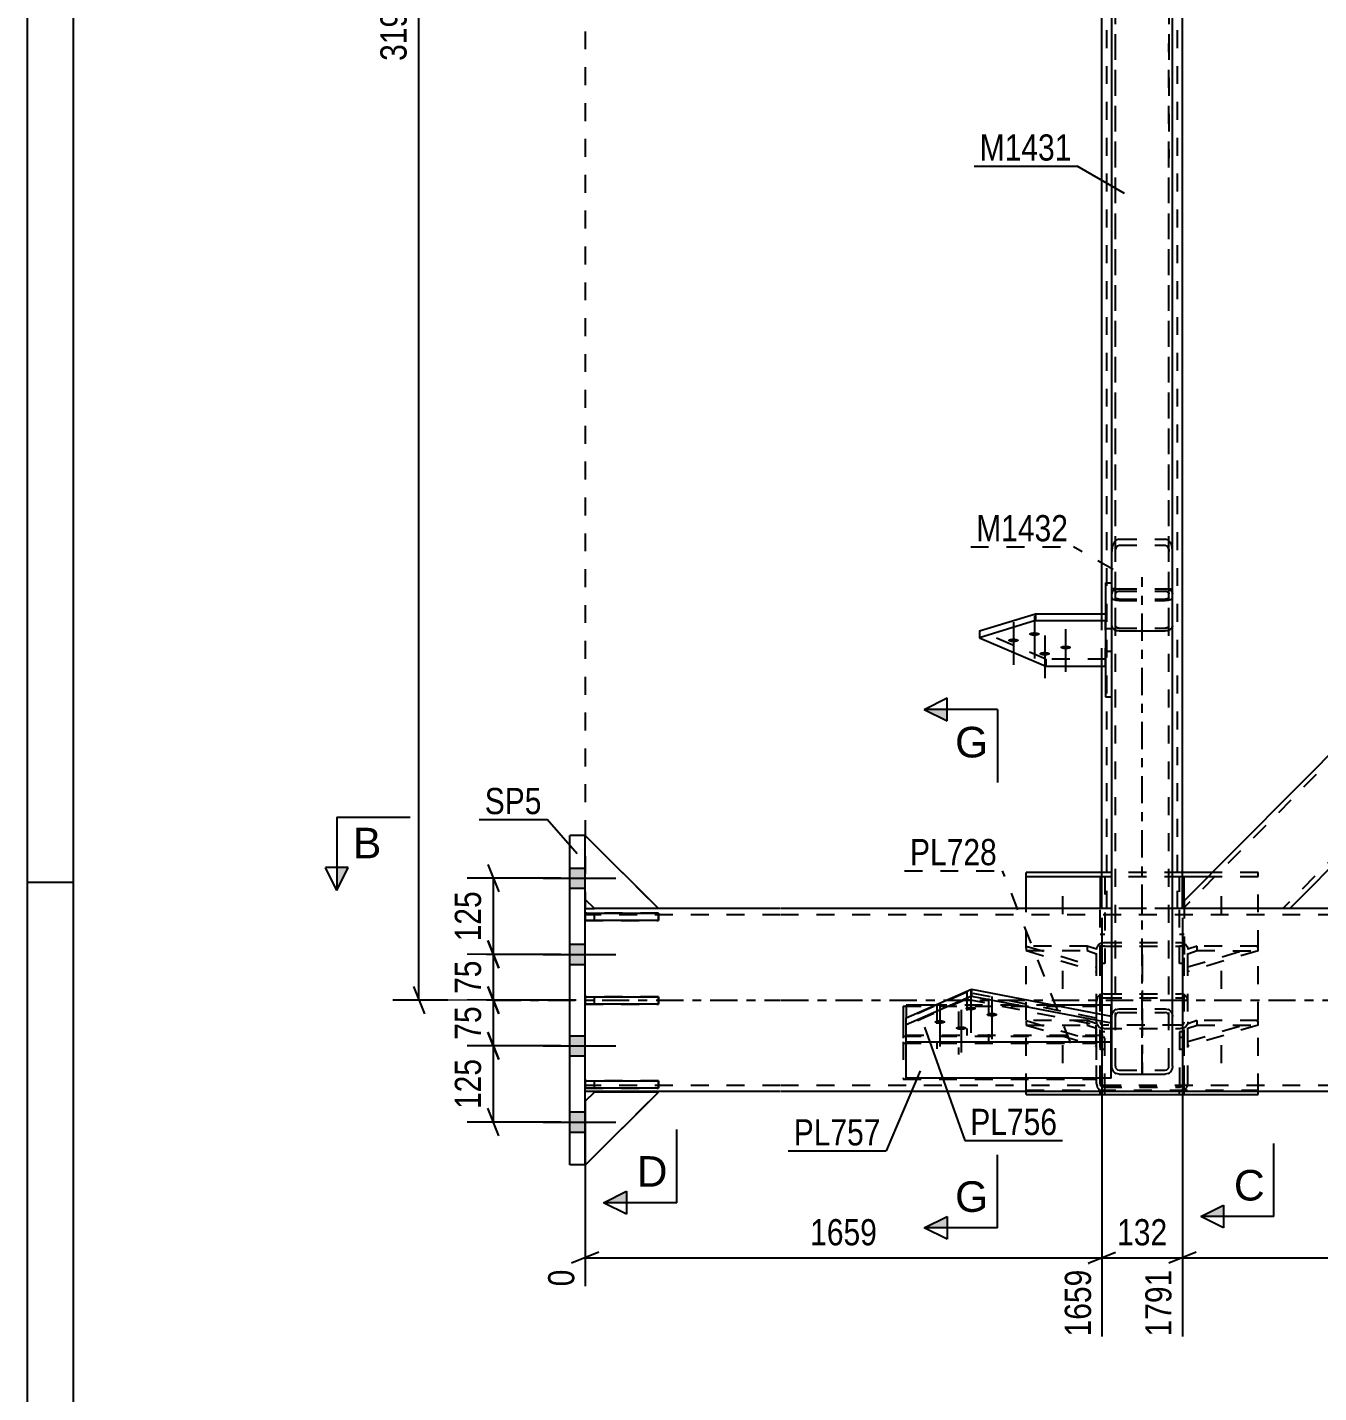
# Model space of a CAD drawing. Header units: millimetres. Extents: x 0 to 1189, y 0 to 841.
# Drawn here: x 0 to 141.2, y 242.2 to 391.5 of the extents above; entities that cross this region are included whole.
import ezdxf

# ---------------------------------------------------------------- set-up
doc = ezdxf.new("R2010")
doc.units = ezdxf.units.MM
doc.linetypes.add('DXK_LINE_DOT2', pattern=[3.9198, 1.9599, -1.9599])
doc.linetypes.add('DXK_LINE_DOT3', pattern=[5.9187, 2.979, -0.9799, 0.9799, -0.9799])
doc.styles.add('Arial', font='ARIAL.TTF', dxfattribs={"height": 0.2})
doc.styles.add('Arial Narrow', font='ARIALN.TTF', dxfattribs={"height": 0.2})

# ---------------------------------------------------------------- blocks, each defined once
blk = doc.blocks.new('Unknown-761549426-1125')
at = {"color": 5, "linetype": 'Continuous'}
for p, q in [((0, 841), (0, 0)), ((5, 836), (5, 5)), ((5, 298), (0, 298))]:
    blk.add_line(p, q, dxfattribs=at)
blk = doc.blocks.new('Part-761549426-4838 - 4700')
at = {"color": 7, "linetype": 'DXK_LINE_DOT2'}
for p, q in [((317.74, 487.82), (126.41, 295.16)), ((328.64, 487.82), (137.31, 295.16)), ((138.06, 295.16), (126.33, 295.16))]:
    blk.add_line(p, q, dxfattribs=at)
at = {"color": 2, "linetype": 'Continuous'}
for p, q in [((221.34, 391.51), (126.33, 295.83)), ((227.54, 385.26), (138.06, 295.16)), ((126.33, 295.16), (126.33, 295.83))]:
    blk.add_line(p, q, dxfattribs=at)
blk = doc.blocks.new('Part-761549426-4715 - 4700')
at = {"color": 7, "linetype": 'DXK_LINE_DOT2'}
for p, q in [((118.6, 329.15), (118.6, 496.81)), ((119, 329.15), (119, 496.81)), ((124.86, 329.15), (124.87, 496.81)), ((125.26, 329.15), (125.27, 496.81)), ((118.66, 334.72), (118.6, 334.21)), ((119, 334.21), (119.03, 334.46)), ((119.4, 335.55), (119.09, 335.45)), ((119.24, 334.83), (119.4, 334.88)), ((119.4, 335.55), (124.46, 335.55)), ((119.4, 334.88), (124.46, 334.88)), ((124.77, 335.45), (124.46, 335.55)), ((124.46, 334.88), (124.62, 334.83)), ((124.83, 334.46), (124.86, 334.21)), ((125.26, 334.21), (125.2, 334.72)), ((119, 330.13), (118.6, 330.13)), ((124.86, 330.13), (125.26, 330.13)), ((118.6, 329.15), (118.66, 329.04)), ((118.66, 329.04), (118.83, 328.94)), ((118.83, 328.94), (119.09, 328.87)), ((119.03, 329.09), (119, 329.15)), ((119.11, 329.04), (119.03, 329.09)), ((119.09, 328.87), (119.4, 328.85)), ((119.24, 329.01), (119.11, 329.04)), ((119.4, 329), (119.24, 329.01)), ((119.4, 329), (124.46, 329)), ((119.4, 328.85), (124.46, 328.85)), ((124.62, 329.01), (124.46, 329)), ((124.46, 328.85), (124.77, 328.87)), ((124.75, 329.04), (124.62, 329.01)), ((124.83, 329.09), (124.75, 329.04)), ((124.77, 328.87), (125.03, 328.94)), ((124.86, 329.15), (124.83, 329.09)), ((125.03, 328.94), (125.2, 329.04)), ((125.2, 329.04), (125.26, 329.15))]:
    blk.add_line(p, q, dxfattribs=at)
for centre, radius, start, end in [((119.88, 334.49), 1.24, 129.3074, 169.2807), ((119.64, 334.35), 0.62, 129.3074, 169.2807), ((124.22, 334.35), 0.62, 10.7172, 50.6905), ((123.98, 334.49), 1.24, 10.7172, 50.6905)]:
    blk.add_arc(centre, radius, start, end, dxfattribs=at)
blk = doc.blocks.new('Part-761549426-4720 - 4700')
at = {"color": 2, "linetype": 'Continuous'}
for p, q in [((118.6, 326.09), (118.6, 552.52)), ((125.26, 326.09), (125.27, 552.52)), ((118.66, 325.88), (118.6, 326.09)), ((118.83, 325.7), (118.66, 325.88)), ((119.09, 325.58), (118.83, 325.7)), ((119.4, 325.54), (119.09, 325.58)), ((119.4, 325.54), (124.46, 325.54)), ((124.77, 325.58), (124.46, 325.54)), ((125.03, 325.7), (124.77, 325.58)), ((125.2, 325.88), (125.03, 325.7)), ((125.26, 326.09), (125.2, 325.88))]:
    blk.add_line(p, q, dxfattribs=at)
at = {"color": 7, "linetype": 'DXK_LINE_DOT2'}
for p, q in [((119, 326.09), (119, 552.52)), ((124.86, 326.09), (124.87, 552.52)), ((118.66, 329.79), (118.83, 329.97)), ((118.83, 329.97), (119.09, 330.09)), ((119.09, 330.09), (119.4, 330.13)), ((119.4, 330.13), (124.46, 330.13)), ((124.46, 330.13), (124.77, 330.09)), ((124.77, 330.09), (125.03, 329.97)), ((125.03, 329.97), (125.2, 329.79)), ((118.6, 329.58), (118.66, 329.79)), ((119.03, 329.68), (119, 329.58)), ((119.11, 329.77), (119.03, 329.68)), ((119.24, 329.83), (119.11, 329.77)), ((119.4, 329.85), (119.24, 329.83)), ((119.4, 329.85), (124.46, 329.85)), ((124.62, 329.83), (124.46, 329.85)), ((124.75, 329.77), (124.62, 329.83)), ((124.83, 329.68), (124.75, 329.77)), ((124.86, 329.58), (124.83, 329.68)), ((125.2, 329.79), (125.26, 329.58)), ((119, 326.09), (119.03, 325.99)), ((119.03, 325.99), (119.11, 325.9)), ((119.11, 325.9), (119.24, 325.84)), ((119.24, 325.84), (119.4, 325.82)), ((119.4, 325.82), (124.46, 325.82)), ((124.46, 325.82), (124.62, 325.84)), ((124.62, 325.84), (124.75, 325.9)), ((124.75, 325.9), (124.83, 325.99)), ((124.83, 325.99), (124.86, 326.09))]:
    blk.add_line(p, q, dxfattribs=at)
blk = doc.blocks.new('Part-761549426-4721 - 4700')
at = {"color": 7, "linetype": 'DXK_LINE_DOT2'}
for p, q in [((69.02, 294.68), (61.02, 294.68)), ((61.02, 294.68), (61.02, 293.88)), ((62.02, 293.88), (62.02, 294.68)), ((69.02, 293.88), (69.02, 294.68)), ((61.02, 293.88), (69.02, 293.88))]:
    blk.add_line(p, q, dxfattribs=at)
blk = doc.blocks.new('Part-761549426-4722 - 4700')
at = {"color": 7, "linetype": 'DXK_LINE_DOT2'}
for p, q in [((69.02, 285.51), (61.02, 285.51)), ((61.02, 285.51), (61.02, 284.71)), ((62.02, 284.71), (62.02, 285.51)), ((69.02, 284.71), (69.02, 285.51)), ((61.02, 284.71), (69.02, 284.71))]:
    blk.add_line(p, q, dxfattribs=at)
blk = doc.blocks.new('Part-761549426-4723 - 4700')
at = {"color": 2, "linetype": 'Continuous'}
for p, q in [((104.12, 325.52), (110.26, 327.4)), ((110.26, 327.4), (117.93, 327.4)), ((110.26, 327.4), (110.26, 326.65)), ((117.93, 327.4), (117.93, 326.65)), ((110.26, 326.65), (104.12, 324.77)), ((104.12, 325.52), (104.12, 324.77)), ((110.26, 326.65), (117.93, 326.65)), ((104.12, 324.77), (111.4, 321.67)), ((111.4, 321.67), (117.93, 321.67))]:
    blk.add_line(p, q, dxfattribs=at)
at = {"color": 7, "linetype": 'DXK_LINE_DOT2'}
for p, q in [((117.93, 327.4), (117.93, 322.42)), ((111.4, 322.42), (104.12, 325.52)), ((117.93, 321.67), (117.93, 326.65)), ((117.93, 322.42), (111.4, 322.42)), ((111.4, 322.42), (111.4, 321.67)), ((117.93, 322.42), (117.93, 321.67))]:
    blk.add_line(p, q, dxfattribs=at)
blk = doc.blocks.new('Part-761549426-4725 - 4700')
at = {"color": 2, "linetype": 'Continuous'}
for p, q in [((61.02, 284.71), (61.02, 285.51)), ((61.02, 285.51), (69.02, 285.51)), ((69.02, 285.51), (69.02, 284.71)), ((69.02, 284.71), (61.02, 284.71))]:
    blk.add_line(p, q, dxfattribs=at)
at = {"color": 7, "linetype": 'DXK_LINE_DOT2'}
blk.add_line((62.02, 284.71), (62.02, 285.51), dxfattribs=at)
blk = doc.blocks.new('Part-761549426-4791 - 4700')
at = {"color": 7, "linetype": 'DXK_LINE_DOT3'}
blk.add_line((121.93, 277.08), (121.93, 331.41), dxfattribs=at)
at = {"color": 7, "linetype": 'DXK_LINE_DOT2'}
for p, q in [((118.83, 329.97), (118.66, 329.79)), ((119.09, 330.09), (118.83, 329.97)), ((119.4, 330.13), (119.09, 330.09)), ((119.4, 330.13), (124.46, 330.13)), ((124.77, 330.09), (124.46, 330.13)), ((125.03, 329.97), (124.77, 330.09)), ((125.2, 329.79), (125.03, 329.97)), ((118.66, 329.79), (118.6, 329.58)), ((118.6, 326.09), (118.6, 329.58)), ((119, 329.58), (119.03, 329.68)), ((119, 277.94), (119, 329.58)), ((119.03, 329.68), (119.11, 329.77)), ((119.11, 329.77), (119.24, 329.83)), ((119.24, 329.83), (119.4, 329.85)), ((119.4, 329.85), (124.46, 329.85)), ((124.46, 329.85), (124.62, 329.83)), ((124.62, 329.83), (124.75, 329.77)), ((124.75, 329.77), (124.83, 329.68)), ((124.83, 329.68), (124.86, 329.58)), ((124.86, 277.94), (124.86, 329.58)), ((125.26, 329.58), (125.2, 329.79)), ((125.26, 326.09), (125.26, 329.58)), ((119.03, 325.99), (119, 326.09)), ((119.09, 325.92), (119.03, 325.99)), ((119.11, 325.9), (119.09, 325.92)), ((119.24, 325.84), (119.11, 325.9)), ((119.4, 325.82), (119.24, 325.84)), ((119.4, 325.82), (124.46, 325.82)), ((124.62, 325.84), (124.46, 325.82)), ((124.75, 325.9), (124.62, 325.84)), ((124.75, 325.9), (124.77, 325.92)), ((124.77, 325.92), (124.83, 325.99)), ((124.83, 325.99), (124.86, 326.09)), ((118.6, 318.31), (118.6, 324.66)), ((118.6, 283.36), (118.66, 283.69)), ((119.11, 283.66), (119.03, 283.53)), ((119.09, 284.15), (119.4, 284.22)), ((119.24, 283.76), (119.11, 283.66)), ((119.4, 283.79), (119.24, 283.76)), ((119.4, 284.22), (124.46, 284.22)), ((119.4, 283.79), (124.46, 283.79)), ((124.46, 284.22), (124.77, 284.15)), ((124.62, 283.76), (124.46, 283.79)), ((124.75, 283.66), (124.62, 283.76)), ((124.83, 283.53), (124.75, 283.66)), ((125.2, 283.69), (125.26, 283.36)), ((119.03, 283.53), (119, 283.36)), ((124.86, 283.36), (124.83, 283.53)), ((119, 277.94), (119.03, 277.77)), ((119.03, 277.77), (119.11, 277.63)), ((124.75, 277.63), (124.83, 277.77)), ((124.83, 277.77), (124.86, 277.94)), ((119.11, 277.63), (119.24, 277.54)), ((119.24, 277.54), (119.4, 277.51)), ((119.4, 277.51), (124.46, 277.51)), ((124.46, 277.51), (124.62, 277.54)), ((124.62, 277.54), (124.75, 277.63))]:
    blk.add_line(p, q, dxfattribs=at)
at = {"color": 2, "linetype": 'Continuous'}
for p, q in [((118.6, 324.66), (118.6, 326.09)), ((118.6, 326.09), (118.66, 325.88)), ((118.66, 325.88), (118.83, 325.7)), ((118.83, 325.7), (119.09, 325.58)), ((119.09, 325.58), (119.4, 325.54)), ((119.4, 325.54), (124.46, 325.54)), ((124.46, 325.54), (124.77, 325.58)), ((124.77, 325.58), (125.03, 325.7)), ((125.03, 325.7), (125.2, 325.88)), ((125.2, 325.88), (125.26, 326.09)), ((125.26, 277.94), (125.26, 326.09)), ((118.6, 277.94), (118.6, 318.31)), ((118.66, 277.61), (118.6, 277.94)), ((125.26, 277.94), (125.2, 277.61)), ((119.4, 277.08), (119.09, 277.15)), ((119.4, 277.08), (124.46, 277.08)), ((124.77, 277.15), (124.46, 277.08))]:
    blk.add_line(p, q, dxfattribs=at)
at = {"color": 7, "linetype": 'DXK_LINE_DOT2'}
for centre, start, end in [((119.43, 283.4), 114.5006, 159.4064), ((124.42, 283.4), 20.5916, 65.4973)]:
    blk.add_arc(centre, 0.83, start, end, dxfattribs=at)
at = {"color": 2, "linetype": 'Continuous'}
for centre, start, end in [((119.43, 277.9), 200.5916, 245.4973), ((124.42, 277.9), 294.5006, 339.4064)]:
    blk.add_arc(centre, 0.83, start, end, dxfattribs=at)
blk = doc.blocks.new('Part-761549426-34206 - 4700')
at = {"color": 2, "linetype": 'Continuous'}
for p, q in [((117.53, 298.65), (117.33, 298.65)), ((117.33, 298.65), (117.33, 295.16))]:
    blk.add_line(p, q, dxfattribs=at)
at = {"color": 7, "linetype": 'DXK_LINE_DOT2'}
for p, q in [((117.86, 298.65), (117.53, 298.65)), ((117.86, 298.65), (117.86, 289.16)), ((117.33, 289.16), (117.33, 295.16)), ((117.33, 292.38), (117.86, 292.38)), ((117.33, 291.1), (117.86, 291.1)), ((117.86, 289.16), (117.33, 289.16))]:
    blk.add_line(p, q, dxfattribs=at)
blk = doc.blocks.new('Bolt-761549426-4728 - 4700')
at = {"linetype": 'Continuous'}
for points in [[(103.18, 284.46), (103.3, 284.46), (103.42, 284.44), (103.53, 284.42), (103.62, 284.39), (103.69, 284.35), (103.75, 284.31), (103.77, 284.27), (103.77, 284.22), (103.75, 284.18), (103.69, 284.14), (103.62, 284.1), (103.53, 284.07), (103.42, 284.05), (103.3, 284.04), (103.18, 284.03), (103.05, 284.04), (102.93, 284.05), (102.82, 284.07), (102.73, 284.1), (102.66, 284.14), (102.6, 284.18), (102.58, 284.22), (102.58, 284.27), (102.6, 284.31), (102.66, 284.35), (102.73, 284.39), (102.82, 284.42), (102.93, 284.44), (103.05, 284.46)], [(105.5, 283.78), (105.63, 283.78), (105.74, 283.77), (105.85, 283.74), (105.95, 283.71), (106.02, 283.68), (106.07, 283.64), (106.1, 283.59), (106.1, 283.55), (106.07, 283.5), (106.02, 283.46), (105.95, 283.43), (105.85, 283.4), (105.74, 283.37), (105.63, 283.36), (105.5, 283.36), (105.38, 283.36), (105.26, 283.37), (105.15, 283.4), (105.05, 283.43), (104.98, 283.46), (104.93, 283.5), (104.9, 283.55), (104.9, 283.59), (104.93, 283.64), (104.98, 283.68), (105.05, 283.71), (105.15, 283.74), (105.26, 283.77), (105.38, 283.78)], [(99.81, 282.98), (99.93, 282.98), (100.05, 282.97), (100.16, 282.94), (100.25, 282.91), (100.33, 282.88), (100.38, 282.84), (100.4, 282.79), (100.4, 282.75), (100.38, 282.7), (100.33, 282.66), (100.25, 282.63), (100.16, 282.6), (100.05, 282.57), (99.93, 282.56), (99.81, 282.56), (99.68, 282.56), (99.56, 282.57), (99.45, 282.6), (99.36, 282.63), (99.29, 282.66), (99.24, 282.7), (99.21, 282.75), (99.21, 282.79), (99.24, 282.84), (99.29, 282.88), (99.36, 282.91), (99.45, 282.94), (99.56, 282.97), (99.68, 282.98)], [(102.13, 282.31), (102.26, 282.3), (102.38, 282.29), (102.48, 282.27), (102.58, 282.24), (102.65, 282.2), (102.7, 282.16), (102.73, 282.12), (102.73, 282.07), (102.7, 282.03), (102.65, 281.99), (102.58, 281.95), (102.48, 281.92), (102.38, 281.9), (102.26, 281.88), (102.13, 281.88), (102.01, 281.88), (101.89, 281.9), (101.78, 281.92), (101.69, 281.95), (101.61, 281.99), (101.56, 282.03), (101.54, 282.07), (101.54, 282.12), (101.56, 282.16), (101.61, 282.2), (101.69, 282.24), (101.78, 282.27), (101.89, 282.29), (102.01, 282.3)]]:
    blk.add_hatch(color=1, dxfattribs=at).paths.add_polyline_path(points)
at = {"color": 1, "linetype": 'Continuous'}
for p, q in [((103.18, 286.24), (103.18, 281.57)), ((105.5, 285.56), (105.5, 280.89)), ((99.81, 284.76), (99.81, 280.09)), ((102.13, 284.09), (102.13, 279.42))]:
    blk.add_line(p, q, dxfattribs=at)
blk = doc.blocks.new('Part-761549426-4733 - 4700')
at = {"color": 2, "linetype": 'Continuous'}
for p, q in [((99.28, 284.61), (96.1, 284.61)), ((96.1, 284.61), (96.1, 283.21)), ((118.55, 284.61), (112.32, 284.61)), ((118.55, 283.41), (118.55, 284.61)), ((96.1, 276.61), (96.1, 280.58)), ((118.55, 276.61), (118.55, 280.58)), ((118.55, 276.61), (96.1, 276.61))]:
    blk.add_line(p, q, dxfattribs=at)
at = {"color": 7, "linetype": 'DXK_LINE_DOT2'}
for p, q in [((112.32, 284.61), (99.28, 284.61)), ((96.1, 280.58), (96.1, 283.21)), ((118.55, 280.58), (118.55, 283.41))]:
    blk.add_line(p, q, dxfattribs=at)
blk = doc.blocks.new('Part-761549426-4802 - 4700')
at = {"color": 2, "linetype": 'Continuous'}
for p, q in [((61.02, 295.16), (62.02, 295.16)), ((82.36, 295.16), (69.02, 295.16)), ((118.6, 295.16), (82.46, 295.16)), ((350.89, 295.16), (125.26, 295.16)), ((82.36, 275.16), (61.02, 275.16)), ((350.89, 275.16), (82.46, 275.16))]:
    blk.add_line(p, q, dxfattribs=at)
at = {"color": 7, "linetype": 'DXK_LINE_DOT2'}
for p, q in [((61.02, 275.16), (61.02, 295.16)), ((82.36, 294.49), (61.02, 294.49)), ((69.02, 295.16), (62.02, 295.16)), ((350.89, 294.49), (82.46, 294.49)), ((125.26, 295.16), (118.6, 295.16)), ((82.36, 275.83), (61.02, 275.83)), ((350.89, 275.82), (82.46, 275.83))]:
    blk.add_line(p, q, dxfattribs=at)
at = {"color": 7, "linetype": 'DXK_LINE_DOT3'}
for p, q in [((51.02, 285.16), (82.36, 285.16)), ((82.46, 285.16), (350.89, 285.16))]:
    blk.add_line(p, q, dxfattribs=at)
blk = doc.blocks.new('Part-761549426-4738 - 4700')
at = {"color": 7, "linetype": 'DXK_LINE_DOT2'}
for p, q in [((102.75, 286.02), (95.79, 282.96)), ((102.75, 285.27), (95.79, 282.21)), ((116.89, 283.2), (102.75, 286.02)), ((102.75, 286.02), (102.75, 285.27)), ((102.75, 285.27), (116.89, 282.45)), ((95.79, 282.96), (95.79, 280.45)), ((116.89, 280.45), (116.89, 283.2)), ((95.79, 281.2), (116.89, 281.2)), ((95.79, 280.45), (116.89, 280.45))]:
    blk.add_line(p, q, dxfattribs=at)
blk = doc.blocks.new('Bolt-761549426-4751 - 4700')
at = {"linetype": 'Continuous'}
for points in [[(107.84, 324.7), (107.96, 324.7), (108.08, 324.68), (108.19, 324.66), (108.29, 324.63), (108.36, 324.59), (108.41, 324.55), (108.44, 324.51), (108.44, 324.47), (108.41, 324.42), (108.36, 324.38), (108.29, 324.34), (108.19, 324.31), (108.08, 324.29), (107.96, 324.28), (107.84, 324.27), (107.71, 324.28), (107.6, 324.29), (107.49, 324.31), (107.39, 324.34), (107.32, 324.38), (107.27, 324.42), (107.24, 324.47), (107.24, 324.51), (107.27, 324.55), (107.32, 324.59), (107.39, 324.63), (107.49, 324.66), (107.6, 324.68), (107.71, 324.7)], [(110.14, 325.39), (110.26, 325.39), (110.38, 325.37), (110.49, 325.35), (110.58, 325.32), (110.66, 325.28), (110.71, 325.24), (110.74, 325.2), (110.74, 325.15), (110.71, 325.11), (110.66, 325.07), (110.58, 325.03), (110.49, 325), (110.38, 324.98), (110.26, 324.97), (110.14, 324.96), (110.01, 324.97), (109.89, 324.98), (109.79, 325), (109.69, 325.03), (109.62, 325.07), (109.57, 325.11), (109.54, 325.15), (109.54, 325.2), (109.57, 325.24), (109.62, 325.28), (109.69, 325.32), (109.79, 325.35), (109.89, 325.37), (110.01, 325.39)], [(113.56, 323.93), (113.69, 323.92), (113.81, 323.91), (113.92, 323.89), (114.01, 323.86), (114.08, 323.82), (114.14, 323.78), (114.16, 323.74), (114.16, 323.69), (114.14, 323.65), (114.08, 323.61), (114.01, 323.57), (113.92, 323.54), (113.81, 323.52), (113.69, 323.51), (113.56, 323.5), (113.44, 323.51), (113.32, 323.52), (113.21, 323.54), (113.12, 323.57), (113.05, 323.61), (112.99, 323.65), (112.97, 323.69), (112.97, 323.74), (112.99, 323.78), (113.05, 323.82), (113.12, 323.86), (113.21, 323.89), (113.32, 323.91), (113.44, 323.92)], [(111.27, 323.24), (111.39, 323.24), (111.51, 323.22), (111.62, 323.2), (111.71, 323.17), (111.79, 323.13), (111.84, 323.09), (111.86, 323.05), (111.86, 323), (111.84, 322.96), (111.79, 322.92), (111.71, 322.88), (111.62, 322.85), (111.51, 322.83), (111.39, 322.82), (111.27, 322.81), (111.14, 322.82), (111.02, 322.83), (110.91, 322.85), (110.82, 322.88), (110.75, 322.92), (110.69, 322.96), (110.67, 323), (110.67, 323.05), (110.69, 323.09), (110.75, 323.13), (110.82, 323.17), (110.91, 323.2), (111.02, 323.22), (111.14, 323.24)]]:
    blk.add_hatch(color=1, dxfattribs=at).paths.add_polyline_path(points)
at = {"color": 1, "linetype": 'Continuous'}
for p, q in [((110.14, 327.17), (110.14, 322.5)), ((107.84, 326.48), (107.84, 321.81)), ((113.56, 325.71), (113.56, 321.04)), ((111.27, 325.02), (111.27, 320.35))]:
    blk.add_line(p, q, dxfattribs=at)
blk = doc.blocks.new('Part-761549426-4756 - 4700')
at = {"color": 2, "linetype": 'Continuous'}
for p, q in [((117.93, 330.76), (118.6, 330.76)), ((117.93, 330.76), (117.93, 318.31)), ((118.6, 318.31), (118.6, 324.66)), ((117.93, 323.29), (118.6, 323.29)), ((117.93, 318.31), (118.6, 318.31))]:
    blk.add_line(p, q, dxfattribs=at)
at = {"color": 7, "linetype": 'DXK_LINE_DOT2'}
for p, q in [((118.6, 324.66), (118.6, 330.76)), ((117.93, 325.78), (118.6, 325.78))]:
    blk.add_line(p, q, dxfattribs=at)
blk = doc.blocks.new('Part-761549426-4765 - 4700')
at = {"color": 2, "linetype": 'Continuous'}
for p, q in [((59.35, 267.16), (59.35, 303.16)), ((61.02, 303.16), (59.35, 303.16)), ((61.02, 267.16), (61.02, 303.16)), ((61.02, 267.16), (59.35, 267.16))]:
    blk.add_line(p, q, dxfattribs=at)
blk = doc.blocks.new('Part-761549426-4770 - 4700')
at = {"color": 7, "linetype": 'DXK_LINE_DOT2'}
for p, q in [((95.79, 284.51), (95.79, 276.51)), ((95.79, 284.51), (116.89, 284.51)), ((116.89, 284.51), (116.89, 276.51)), ((95.79, 276.51), (116.89, 276.51))]:
    blk.add_line(p, q, dxfattribs=at)
blk = doc.blocks.new('Part-761549426-4780 - 4700')
at = {"color": 2, "linetype": 'Continuous'}
for p, q in [((96.1, 283.21), (103.26, 286.35)), ((103.26, 285.6), (96.1, 282.47)), ((103.26, 286.35), (118.55, 283.41)), ((103.26, 286.35), (103.26, 285.6)), ((103.26, 285.6), (118.55, 282.66)), ((96.1, 280.58), (96.1, 283.21)), ((118.55, 280.58), (118.55, 283.41)), ((96.1, 280.58), (118.55, 280.58))]:
    blk.add_line(p, q, dxfattribs=at)
at = {"color": 7, "linetype": 'DXK_LINE_DOT2'}
blk.add_line((96.1, 281.32), (118.55, 281.32), dxfattribs=at)
blk = doc.blocks.new('Bolt-761549426-4782 - 4700')
at = {"linetype": 'Continuous'}
for points in [[(59.35, 299.59), (59.35, 297.39), (61.02, 297.39), (61.02, 299.59)], [(59.35, 299.59), (59.35, 297.39), (61.02, 297.39), (61.02, 299.59)], [(59.35, 299.59), (59.35, 297.39), (61.02, 297.39), (61.02, 299.59)], [(59.35, 291.26), (59.35, 289.06), (61.02, 289.06), (61.02, 291.26)], [(59.35, 291.26), (59.35, 289.06), (61.02, 289.06), (61.02, 291.26)], [(59.35, 281.26), (59.35, 279.06), (61.02, 279.06), (61.02, 281.26)], [(59.35, 281.26), (59.35, 279.06), (61.02, 279.06), (61.02, 281.26)], [(59.35, 272.93), (59.35, 270.73), (61.02, 270.73), (61.02, 272.93)], [(59.35, 272.93), (59.35, 270.73), (61.02, 270.73), (61.02, 272.93)], [(59.35, 272.93), (59.35, 270.73), (61.02, 270.73), (61.02, 272.93)]]:
    blk.add_hatch(color=1, dxfattribs=at).paths.add_polyline_path(points)
at = {"color": 1, "linetype": 'Continuous'}
for p, q in [((59.35, 299.59), (61.02, 299.59)), ((59.35, 299.59), (61.02, 299.59)), ((59.35, 299.59), (61.02, 299.59)), ((56.42, 298.49), (64.35, 298.49)), ((56.42, 298.49), (64.35, 298.49)), ((56.42, 298.49), (64.35, 298.49)), ((59.35, 297.39), (61.02, 297.39)), ((59.35, 297.39), (61.02, 297.39)), ((59.35, 297.39), (61.02, 297.39)), ((59.35, 291.26), (61.02, 291.26)), ((59.35, 291.26), (61.02, 291.26)), ((56.42, 290.16), (64.35, 290.16)), ((56.42, 290.16), (64.35, 290.16)), ((59.35, 289.06), (61.02, 289.06)), ((59.35, 289.06), (61.02, 289.06)), ((59.35, 281.26), (61.02, 281.26)), ((59.35, 281.26), (61.02, 281.26)), ((56.42, 280.16), (64.35, 280.16)), ((56.42, 280.16), (64.35, 280.16)), ((59.35, 279.06), (61.02, 279.06)), ((59.35, 279.06), (61.02, 279.06)), ((56.42, 271.83), (64.35, 271.83)), ((56.42, 271.83), (64.35, 271.83)), ((56.42, 271.83), (64.35, 271.83)), ((59.35, 272.93), (61.02, 272.93)), ((59.35, 272.93), (61.02, 272.93)), ((59.35, 272.93), (61.02, 272.93)), ((59.35, 270.73), (61.02, 270.73)), ((59.35, 270.73), (61.02, 270.73)), ((59.35, 270.73), (61.02, 270.73))]:
    blk.add_line(p, q, dxfattribs=at)
blk = doc.blocks.new('Part-761549426-4896 - 4700')
at = {"color": 7, "linetype": 'DXK_LINE_DOT2'}
for p, q in [((61.02, 296.16), (61.02, 303.16)), ((61.02, 303.16), (69.02, 295.16)), ((62.02, 295.16), (61.02, 296.16)), ((69.02, 295.16), (62.02, 295.16))]:
    blk.add_line(p, q, dxfattribs=at)
blk = doc.blocks.new('Bolt-761549426-4783 - 4700')
at = {"color": 1, "linetype": 'DXK_LINE_DOT2'}
for p, q in [((102.75, 285.98), (102.75, 281.28)), ((105.12, 285.35), (105.12, 280.65)), ((99.48, 284.54), (99.48, 279.84)), ((101.85, 283.91), (101.85, 279.21))]:
    blk.add_line(p, q, dxfattribs=at)
blk = doc.blocks.new('Part-761549426-4801 - 4700')
at = {"color": 2, "linetype": 'Continuous'}
for p, q in [((117.53, 327.4), (117.53, 487.82)), ((126.33, 295.83), (126.33, 487.19)), ((117.53, 295.16), (117.53, 321.67))]:
    blk.add_line(p, q, dxfattribs=at)
at = {"color": 7, "linetype": 'DXK_LINE_DOT2'}
for p, q in [((118.06, 295.16), (118.07, 487.82)), ((125.8, 295.16), (125.8, 487.82)), ((117.53, 321.67), (117.53, 327.4)), ((126.33, 295.16), (126.33, 295.83)), ((126.33, 295.16), (117.53, 295.16))]:
    blk.add_line(p, q, dxfattribs=at)
blk = doc.blocks.new('Part-761549426-4879 - 4700')
at = {"color": 2, "linetype": 'Continuous'}
for p, q in [((61.02, 275.55), (61.02, 276.35)), ((61.02, 276.35), (69.02, 276.35)), ((69.02, 276.35), (69.02, 275.55)), ((69.02, 275.55), (61.02, 275.55))]:
    blk.add_line(p, q, dxfattribs=at)
at = {"color": 7, "linetype": 'DXK_LINE_DOT2'}
blk.add_line((62.02, 275.55), (62.02, 276.35), dxfattribs=at)
blk = doc.blocks.new('Part-761549426-4895 - 4700')
at = {"color": 7, "linetype": 'DXK_LINE_DOT2'}
for p, q in [((69.02, 276.35), (61.02, 276.35)), ((61.02, 276.35), (61.02, 275.55)), ((62.02, 275.55), (62.02, 276.35)), ((69.02, 275.55), (69.02, 276.35)), ((61.02, 275.55), (69.02, 275.55))]:
    blk.add_line(p, q, dxfattribs=at)
blk = doc.blocks.new('Part-761549426-4897 - 4700')
at = {"color": 2, "linetype": 'Continuous'}
for p, q in [((61.02, 303.16), (69.02, 295.16)), ((62.02, 295.16), (61.02, 296.16)), ((69.02, 295.16), (62.02, 295.16))]:
    blk.add_line(p, q, dxfattribs=at)
at = {"color": 7, "linetype": 'DXK_LINE_DOT2'}
blk.add_line((61.02, 296.16), (61.02, 303.16), dxfattribs=at)
blk = doc.blocks.new('Part-761549426-4898 - 4700')
at = {"color": 7, "linetype": 'DXK_LINE_DOT2'}
for p, q in [((62.02, 275.11), (61.02, 274.11)), ((61.02, 267.11), (69.02, 275.11)), ((69.02, 275.11), (62.02, 275.11)), ((61.02, 274.11), (61.02, 267.11))]:
    blk.add_line(p, q, dxfattribs=at)
blk = doc.blocks.new('Part-761549426-4899 - 4700')
at = {"color": 2, "linetype": 'Continuous'}
for p, q in [((61.02, 274.11), (62.02, 275.11)), ((61.02, 267.11), (69.02, 275.11)), ((69.02, 275.11), (62.02, 275.11)), ((61.02, 267.16), (61.02, 267.11))]:
    blk.add_line(p, q, dxfattribs=at)
at = {"color": 7, "linetype": 'DXK_LINE_DOT2'}
blk.add_line((61.02, 267.11), (61.02, 274.11), dxfattribs=at)
blk = doc.blocks.new('Part-761549426-4901 - 4700')
at = {"color": 2, "linetype": 'Continuous'}
for p, q in [((61.02, 293.88), (61.02, 294.68)), ((61.02, 294.68), (69.02, 294.68)), ((69.02, 294.68), (69.02, 293.88)), ((69.02, 293.88), (61.02, 293.88))]:
    blk.add_line(p, q, dxfattribs=at)
at = {"color": 7, "linetype": 'DXK_LINE_DOT2'}
blk.add_line((62.02, 293.88), (62.02, 294.68), dxfattribs=at)
blk = doc.blocks.new('Part-761549426-34198 - 4700')
at = {"color": 7, "linetype": 'DXK_LINE_DOT2'}
for p, q in [((116.99, 290.98), (117.16, 291.22)), ((117.16, 291.22), (117.42, 291.39)), ((117.42, 291.39), (117.73, 291.44)), ((117.73, 291.44), (126.13, 291.44)), ((126.13, 291.44), (126.44, 291.39)), ((126.44, 291.39), (126.69, 291.22)), ((126.69, 291.22), (126.87, 290.98)), ((116.93, 290.69), (116.99, 290.98)), ((116.93, 276.06), (116.93, 290.69)), ((117.36, 290.83), (117.33, 290.69)), ((117.33, 276.06), (117.33, 290.69)), ((117.45, 290.96), (117.36, 290.83)), ((117.58, 291.04), (117.45, 290.96)), ((117.73, 291.07), (117.58, 291.04)), ((117.73, 291.07), (126.13, 291.07)), ((126.28, 291.04), (126.13, 291.07)), ((126.41, 290.96), (126.28, 291.04)), ((126.5, 290.83), (126.41, 290.96)), ((126.53, 290.69), (126.5, 290.83)), ((126.53, 276.06), (126.53, 290.69)), ((126.87, 290.98), (126.93, 290.69)), ((126.93, 276.06), (126.93, 290.69)), ((116.99, 285.32), (116.93, 285)), ((117.33, 285), (117.36, 285.16)), ((117.36, 285.16), (117.45, 285.3)), ((117.73, 285.85), (117.42, 285.78)), ((117.45, 285.3), (117.58, 285.39)), ((117.58, 285.39), (117.73, 285.42)), ((117.73, 285.85), (126.13, 285.85)), ((117.73, 285.42), (126.13, 285.42)), ((126.44, 285.78), (126.13, 285.85)), ((126.13, 285.42), (126.28, 285.39)), ((126.28, 285.39), (126.41, 285.3)), ((126.41, 285.3), (126.5, 285.16)), ((126.5, 285.16), (126.53, 285)), ((126.93, 285), (126.87, 285.32)), ((116.99, 282.51), (116.93, 282.8)), ((117.16, 282.27), (116.99, 282.51)), ((117.42, 282.1), (117.16, 282.27)), ((117.33, 282.8), (117.36, 282.65)), ((117.36, 282.65), (117.45, 282.53)), ((117.45, 282.53), (117.58, 282.45)), ((117.58, 282.45), (117.73, 282.42)), ((126.13, 282.42), (117.73, 282.42)), ((126.13, 282.42), (126.28, 282.45)), ((126.28, 282.45), (126.41, 282.53)), ((126.41, 282.53), (126.5, 282.65)), ((126.69, 282.27), (126.44, 282.1)), ((126.5, 282.65), (126.53, 282.8)), ((126.87, 282.51), (126.69, 282.27)), ((126.93, 282.8), (126.87, 282.51)), ((117.73, 282.05), (117.42, 282.1)), ((117.73, 282.05), (126.13, 282.05)), ((126.44, 282.1), (126.13, 282.05)), ((116.93, 276.06), (116.94, 275.98)), ((116.94, 275.98), (116.99, 275.73)), ((117.36, 275.89), (117.33, 276.06)), ((117.45, 275.76), (117.36, 275.89)), ((117.42, 275.27), (117.47, 275.26)), ((117.58, 275.66), (117.45, 275.76)), ((117.47, 275.26), (117.73, 275.21)), ((117.73, 275.63), (117.58, 275.66)), ((117.73, 275.63), (126.13, 275.63)), ((117.73, 275.21), (126.13, 275.21)), ((126.28, 275.66), (126.13, 275.63)), ((126.13, 275.21), (126.43, 275.27)), ((126.41, 275.76), (126.28, 275.66)), ((126.5, 275.89), (126.41, 275.76)), ((126.53, 276.06), (126.5, 275.89)), ((126.87, 275.73), (126.91, 275.98)), ((126.91, 275.98), (126.93, 276.06))]:
    blk.add_line(p, q, dxfattribs=at)
at = {"color": 7, "linetype": 'DXK_LINE_DOT3'}
blk.add_line((121.93, 290.16), (121.93, 277.11), dxfattribs=at)
at = {"color": 7, "linetype": 'DXK_LINE_DOT2'}
for centre, start, end in [((117.76, 285.03), 114.3189, 159.2406), ((126.09, 285.03), 20.7573, 65.679), ((117.76, 276.02), 200.7573, 245.679), ((126.09, 276.02), 294.3189, 339.2406)]:
    blk.add_arc(centre, 0.827, start, end, dxfattribs=at)
blk = doc.blocks.new('Part-761549426-34199 - 4700')
at = {"color": 2, "linetype": 'Continuous'}
for p, q in [((117.53, 299.1), (109.26, 299.1)), ((109.26, 295.16), (109.26, 299.1)), ((117.53, 298.65), (109.26, 298.65)), ((129.58, 299.1), (126.33, 299.1)), ((129.12, 298.65), (126.33, 298.65)), ((109.26, 274.84), (109.26, 275.16)), ((109.26, 274.84), (134.6, 274.84)), ((134.6, 274.84), (134.6, 275.16))]:
    blk.add_line(p, q, dxfattribs=at)
at = {"color": 7, "linetype": 'DXK_LINE_DOT2'}
for p, q in [((126.33, 299.1), (117.53, 299.1)), ((126.33, 298.65), (117.53, 298.65)), ((134.6, 298.65), (129.12, 298.65)), ((134.6, 299.1), (129.58, 299.1)), ((134.6, 275.16), (134.6, 299.1)), ((109.26, 275.16), (109.26, 295.16)), ((109.26, 275.3), (134.6, 275.3))]:
    blk.add_line(p, q, dxfattribs=at)
blk = doc.blocks.new('Part-761549426-34200 - 4700')
at = {"color": 7, "linetype": 'DXK_LINE_DOT2'}
for p, q in [((115.93, 282.92), (109.26, 282.92)), ((109.26, 282.92), (116.93, 280.64)), ((109.26, 282.92), (109.26, 282.42)), ((109.26, 282.42), (115.93, 282.42)), ((109.26, 282.42), (116.93, 280.14)), ((116.93, 282.58), (115.93, 282.92)), ((115.93, 282.92), (115.93, 282.42)), ((115.93, 282.42), (116.93, 282.08)), ((116.93, 280.14), (116.93, 282.58))]:
    blk.add_line(p, q, dxfattribs=at)
blk = doc.blocks.new('Part-761549426-34201 - 4700')
at = {"color": 7, "linetype": 'DXK_LINE_DOT2'}
for p, q in [((115.93, 291.07), (109.26, 291.07)), ((109.26, 291.07), (116.93, 288.79)), ((109.26, 291.07), (109.26, 290.57)), ((109.26, 290.57), (115.93, 290.57)), ((109.26, 290.57), (116.93, 288.29)), ((116.93, 290.72), (115.93, 291.07)), ((115.93, 291.07), (115.93, 290.57)), ((115.93, 290.57), (116.93, 290.22)), ((116.93, 288.29), (116.93, 290.72))]:
    blk.add_line(p, q, dxfattribs=at)
blk = doc.blocks.new('Part-761549426-34202 - 4700')
at = {"color": 7, "linetype": 'DXK_LINE_DOT2'}
for p, q in [((127.93, 282.92), (126.93, 282.58)), ((126.93, 280.64), (134.6, 282.92)), ((126.93, 280.14), (126.93, 282.58)), ((126.93, 282.08), (127.93, 282.42)), ((134.6, 282.42), (126.93, 280.14)), ((127.93, 282.42), (127.93, 282.92)), ((134.6, 282.92), (127.93, 282.92)), ((127.93, 282.42), (134.6, 282.42)), ((134.6, 282.42), (134.6, 282.92))]:
    blk.add_line(p, q, dxfattribs=at)
blk = doc.blocks.new('Part-761549426-34203 - 4700')
at = {"color": 7, "linetype": 'DXK_LINE_DOT2'}
for p, q in [((127.93, 291.07), (126.93, 290.72)), ((126.93, 288.79), (134.6, 291.07)), ((126.93, 288.28), (126.93, 290.72)), ((126.93, 290.22), (127.93, 290.57)), ((134.6, 290.56), (126.93, 288.28)), ((127.93, 290.57), (127.93, 291.07)), ((134.6, 291.07), (127.93, 291.07)), ((127.93, 290.57), (134.6, 290.56)), ((134.6, 290.56), (134.6, 291.07))]:
    blk.add_line(p, q, dxfattribs=at)
blk = doc.blocks.new('Part-761549426-34204 - 4700')
at = {"color": 7, "linetype": 'DXK_LINE_DOT2'}
for p, q in [((117.86, 281.7), (117.33, 281.7)), ((117.33, 281.7), (117.33, 275.16)), ((117.33, 281.11), (117.86, 281.11)), ((117.86, 275.16), (117.86, 281.7)), ((117.86, 279.77), (117.33, 279.77))]:
    blk.add_line(p, q, dxfattribs=at)
at = {"color": 2, "linetype": 'Continuous'}
for p, q in [((117.33, 274.84), (117.33, 275.16)), ((117.33, 274.84), (117.86, 274.84)), ((117.86, 274.84), (117.86, 275.16))]:
    blk.add_line(p, q, dxfattribs=at)
blk = doc.blocks.new('Part-761549426-34205 - 4700')
at = {"color": 7, "linetype": 'DXK_LINE_DOT2'}
for p, q in [((126.53, 281.7), (126, 281.7)), ((126, 281.7), (126, 275.16)), ((126, 281.11), (126.53, 281.11)), ((126.53, 275.16), (126.53, 281.7)), ((126.53, 279.77), (126, 279.77))]:
    blk.add_line(p, q, dxfattribs=at)
at = {"color": 2, "linetype": 'Continuous'}
for p, q in [((126, 274.84), (126, 275.16)), ((126, 274.84), (126.53, 274.84)), ((126.53, 274.84), (126.53, 275.16))]:
    blk.add_line(p, q, dxfattribs=at)
blk = doc.blocks.new('Part-761549426-34207 - 4700')
at = {"color": 7, "linetype": 'DXK_LINE_DOT2'}
for p, q in [((126, 289.16), (126, 298.65)), ((126.33, 298.65), (126, 298.65)), ((126.53, 296.03), (126.53, 289.16)), ((126, 292.38), (126.53, 292.38)), ((126, 291.1), (126.53, 291.1)), ((126.53, 289.16), (126, 289.16))]:
    blk.add_line(p, q, dxfattribs=at)
at = {"color": 2, "linetype": 'Continuous'}
for p, q in [((126.53, 298.65), (126.33, 298.65)), ((126.53, 296.03), (126.53, 298.65))]:
    blk.add_line(p, q, dxfattribs=at)
blk = doc.blocks.new('Bolt-761549426-34208 - 4700')
at = {"color": 1, "linetype": 'DXK_LINE_DOT2'}
for p, q in [((113.26, 294.55), (113.26, 296.94)), ((121.93, 294.55), (121.93, 296.94)), ((130.6, 294.55), (130.6, 296.94)), ((113.26, 286.4), (113.26, 288.8)), ((130.6, 286.4), (130.6, 288.8)), ((113.26, 278.26), (113.26, 280.65)), ((121.93, 278.26), (121.93, 280.65)), ((130.6, 278.26), (130.6, 280.65))]:
    blk.add_line(p, q, dxfattribs=at)
blk = doc.blocks.new('Line-761549426-16226 - 4700')
at = {"color": 1, "linetype": 'DXK_LINE_DOT2'}
blk.add_line((61.03, 489.06), (61.02, 295.16), dxfattribs=at)
blk = doc.blocks.new('StraightDimension-761549426-16270 - 4700')
at = {"color": 7, "linetype": 'Continuous'}
for p, q in [((42.83, 285.16), (42.83, 497.82)), ((42.23, 286.66), (43.43, 283.66)), ((60.03, 285.16), (39.98, 285.16))]:
    blk.add_line(p, q, dxfattribs=at)
at = {"color": 0}
blk.add_wipeout([(42.08, 395.75), (37.88, 395.75), (37.88, 387.24), (42.08, 387.24)], dxfattribs=at)
at = {"color": 3, "style": 'Arial Narrow'}
blk.add_text('3190', height=2.863, rotation=90.0002, dxfattribs=at).set_placement((41.48, 387.84))
blk = doc.blocks.new('StraightDimension-761549426-16031 - 4700')
at = {"color": 7, "linetype": 'Continuous'}
for p, q in [((117.53, 294.16), (117.53, 248.39)), ((61.02, 274.16), (61.02, 253.87)), ((62.52, 257.6), (59.52, 256.4)), ((61.02, 257), (117.53, 257)), ((116.03, 256.4), (119.03, 257.6))]:
    blk.add_line(p, q, dxfattribs=at)
at = {"color": 0}
blk.add_wipeout([(93.53, 257.75), (93.53, 261.95), (85.02, 261.95), (85.02, 257.75)], dxfattribs=at)
at = {"color": 3, "style": 'Arial Narrow'}
blk.add_text('1659', height=2.863, dxfattribs=at).set_placement((85.62, 258.35))
at = {"color": 0, "linetype": 'Continuous'}
for points in [[(60.42, 256.3), (56.22, 256.3), (56.22, 253.27), (60.42, 253.27)], [(116.93, 256.3), (112.73, 256.3), (112.73, 247.79), (116.93, 247.79)]]:
    blk.add_wipeout(points, dxfattribs=at)
at = {"color": 3, "linetype": 'Continuous', "style": 'Arial Narrow'}
for s, height, p in [('0', 2.86, (59.82, 253.87)), ('1659', 2.863, (116.33, 248.39))]:
    blk.add_text(s, height=height, rotation=90.0002, dxfattribs=at).set_placement(p)
blk = doc.blocks.new('StraightDimension-761549426-16029 - 4700')
at = {"color": 7, "linetype": 'Continuous'}
for p, q in [((126.33, 294.16), (126.33, 248.39)), ((127.83, 257.6), (124.83, 256.4)), ((126.33, 257), (317.02, 257))]:
    blk.add_line(p, q, dxfattribs=at)
blk = doc.blocks.new('StraightDimension-761549426-16030 - 4700')
at = {"color": 7, "linetype": 'Continuous'}
for p, q in [((117.53, 294.16), (117.53, 248.39)), ((126.33, 294.16), (126.33, 248.39)), ((116.03, 256.4), (119.03, 257.6)), ((117.53, 257), (126.33, 257)), ((127.83, 257.6), (124.83, 256.4))]:
    blk.add_line(p, q, dxfattribs=at)
at = {"color": 0}
blk.add_wipeout([(125.27, 257.75), (125.27, 261.95), (118.59, 261.95), (118.59, 257.75)], dxfattribs=at)
at = {"color": 0, "linetype": 'Continuous'}
blk.add_wipeout([(125.73, 256.3), (121.53, 256.3), (121.53, 247.79), (125.73, 247.79)], dxfattribs=at)
at = {"color": 3, "style": 'Arial Narrow'}
blk.add_text('132', height=2.863, dxfattribs=at).set_placement((119.19, 258.35))
at = {"color": 3, "linetype": 'Continuous', "style": 'Arial Narrow'}
blk.add_text('1791', height=2.863, rotation=90.0002, dxfattribs=at).set_placement((125.13, 248.39))
blk = doc.blocks.new('StraightDimension-761549426-16083 - 4700')
at = {"color": 7, "linetype": 'Continuous'}
for p, q in [((50.37, 299.99), (51.57, 296.99)), ((58.35, 298.49), (48.12, 298.49)), ((50.97, 290.16), (50.97, 298.49)), ((51.57, 288.66), (50.37, 291.66)), ((58.35, 290.16), (48.12, 290.16))]:
    blk.add_line(p, q, dxfattribs=at)
at = {"color": 0}
blk.add_wipeout([(50.22, 297.67), (46.02, 297.67), (46.02, 290.98), (50.22, 290.98)], dxfattribs=at)
at = {"color": 3, "style": 'Arial Narrow'}
blk.add_text('125', height=2.863, rotation=90.0002, dxfattribs=at).set_placement((49.62, 291.58))
blk = doc.blocks.new('StraightDimension-761549426-16084 - 4700')
at = {"color": 7, "linetype": 'Continuous'}
for p, q in [((50.37, 291.66), (51.57, 288.66)), ((58.35, 290.16), (48.12, 290.16)), ((50.97, 285.16), (50.97, 290.16)), ((51.57, 283.66), (50.37, 286.66)), ((60.02, 285.16), (48.12, 285.16))]:
    blk.add_line(p, q, dxfattribs=at)
at = {"color": 0}
blk.add_wipeout([(50.22, 290.09), (46.02, 290.09), (46.02, 285.23), (50.22, 285.23)], dxfattribs=at)
at = {"color": 3, "style": 'Arial Narrow'}
blk.add_text('75', height=2.863, rotation=90.0002, dxfattribs=at).set_placement((49.62, 285.83))
blk = doc.blocks.new('StraightDimension-761549426-16085 - 4700')
at = {"color": 7, "linetype": 'Continuous'}
for p, q in [((50.37, 286.66), (51.57, 283.66)), ((60.02, 285.16), (48.12, 285.16)), ((50.97, 280.16), (50.97, 285.16)), ((51.57, 278.66), (50.37, 281.66)), ((58.35, 280.16), (48.12, 280.16))]:
    blk.add_line(p, q, dxfattribs=at)
at = {"color": 0}
blk.add_wipeout([(50.22, 285.09), (46.02, 285.09), (46.02, 280.23), (50.22, 280.23)], dxfattribs=at)
at = {"color": 3, "style": 'Arial Narrow'}
blk.add_text('75', height=2.863, rotation=90.0002, dxfattribs=at).set_placement((49.62, 280.83))
blk = doc.blocks.new('StraightDimension-761549426-16086 - 4700')
at = {"color": 7, "linetype": 'Continuous'}
for p, q in [((50.37, 281.66), (51.57, 278.66)), ((58.35, 280.16), (48.12, 280.16)), ((50.97, 271.83), (50.97, 280.16)), ((51.57, 270.33), (50.37, 273.33)), ((58.35, 271.83), (48.12, 271.83))]:
    blk.add_line(p, q, dxfattribs=at)
at = {"color": 0}
blk.add_wipeout([(50.22, 279.33), (46.02, 279.33), (46.02, 272.65), (50.22, 272.65)], dxfattribs=at)
at = {"color": 3, "style": 'Arial Narrow'}
blk.add_text('125', height=2.863, rotation=90.0002, dxfattribs=at).set_placement((49.62, 273.25))
blk = doc.blocks.new('SectionMark-761549426-5402 - 4700')
at = {"linetype": 'Continuous'}
blk.add_hatch(color=6, dxfattribs=at).paths.add_polyline_path([(33.86, 299.66), (35.11, 299.66), (33.86, 297.16)])
at = {"color": 6, "linetype": 'Continuous'}
for p, q in [((33.86, 305.16), (41.86, 305.16)), ((33.86, 305.16), (33.86, 297.16)), ((33.86, 297.16), (32.61, 299.66)), ((35.11, 299.66), (32.61, 299.66)), ((33.86, 297.16), (35.11, 299.66))]:
    blk.add_line(p, q, dxfattribs=at)
at = {"color": 0, "linetype": 'Continuous'}
blk.add_wipeout([(38.72, 300.66), (38.72, 304.16), (35.61, 304.16), (35.61, 300.66)], dxfattribs=at)
at = {"color": 3, "linetype": 'Continuous', "style": 'Arial'}
blk.add_text('B', height=3.34, dxfattribs=at).set_placement((35.61, 300.66))
blk = doc.blocks.new('Mark-761549426-15923 - 4700')
at = {"color": 0}
blk.add_wipeout([(93.33, 269.27), (93.33, 272.27), (83.82, 272.27), (83.82, 269.27)], dxfattribs=at)
blk.add_wipeout([(93.33, 269.27), (93.33, 272.27), (83.82, 272.27), (83.82, 269.27)], dxfattribs=at)
at = {"color": 30, "linetype": 'Continuous'}
for p in [(97.65, 277.41), (83.22, 268.67)]:
    blk.add_line(p, (93.93, 268.67), dxfattribs=at)
at = {"color": 3, "style": 'Arial Narrow'}
blk.add_text('PL757', height=2.863, dxfattribs=at).set_placement((83.82, 269.27))
blk = doc.blocks.new('Mark-761549426-15926 - 4700')
at = {"color": 0}
blk.add_wipeout([(106.05, 299.91), (106.05, 302.91), (96.54, 302.91), (96.54, 299.91)], dxfattribs=at)
blk.add_wipeout([(106.05, 299.91), (106.05, 302.91), (96.54, 302.91), (96.54, 299.91)], dxfattribs=at)
at = {"color": 30, "linetype": 'DXK_LINE_DOT2'}
for p in [(95.94, 299.31), (114.12, 280.45)]:
    blk.add_line(p, (106.65, 299.31), dxfattribs=at)
at = {"color": 3, "style": 'Arial Narrow'}
blk.add_text('PL728', height=2.863, dxfattribs=at).set_placement((96.54, 299.91))
blk = doc.blocks.new('Mark-761549426-15929 - 4700')
at = {"color": 0}
blk.add_wipeout([(112.63, 270.41), (112.63, 273.41), (103.13, 273.41), (103.13, 270.41)], dxfattribs=at)
blk.add_wipeout([(112.63, 270.41), (112.63, 273.41), (103.13, 273.41), (103.13, 270.41)], dxfattribs=at)
at = {"color": 30, "linetype": 'Continuous'}
for p, q in [((98.13, 282.21), (102.53, 269.81)), ((102.53, 269.81), (113.23, 269.81))]:
    blk.add_line(p, q, dxfattribs=at)
at = {"color": 3, "style": 'Arial Narrow'}
blk.add_text('PL756', height=2.863, dxfattribs=at).set_placement((103.13, 270.41))
blk = doc.blocks.new('Mark-761549426-16069 - 4700')
at = {"color": 0}
blk.add_wipeout([(113.83, 335.32), (113.83, 338.32), (103.78, 338.32), (103.78, 335.32)], dxfattribs=at)
blk.add_wipeout([(113.83, 335.32), (113.83, 338.32), (103.78, 338.32), (103.78, 335.32)], dxfattribs=at)
at = {"color": 30, "linetype": 'DXK_LINE_DOT2'}
for p in [(103.18, 334.72), (118.76, 332.22)]:
    blk.add_line(p, (114.43, 334.72), dxfattribs=at)
at = {"color": 3, "style": 'Arial Narrow'}
blk.add_text('M1432', height=2.863, dxfattribs=at).set_placement((103.78, 335.32))
blk = doc.blocks.new('Mark-761549426-16072 - 4700')
at = {"color": 0}
blk.add_wipeout([(114.22, 376.94), (114.22, 379.94), (104.16, 379.94), (104.16, 376.94)], dxfattribs=at)
blk.add_wipeout([(114.22, 376.94), (114.22, 379.94), (104.16, 379.94), (104.16, 376.94)], dxfattribs=at)
at = {"color": 30, "linetype": 'Continuous'}
for p in [(103.56, 376.34), (120.01, 373.34)]:
    blk.add_line(p, (114.82, 376.34), dxfattribs=at)
at = {"color": 3, "style": 'Arial Narrow'}
blk.add_text('M1431', height=2.863, dxfattribs=at).set_placement((104.16, 376.94))
blk = doc.blocks.new('Mark-761549426-16263 - 4700')
at = {"color": 0}
blk.add_wipeout([(56.24, 305.49), (56.24, 308.49), (50.03, 308.49), (50.03, 305.49)], dxfattribs=at)
blk.add_wipeout([(56.24, 305.49), (56.24, 308.49), (50.03, 308.49), (50.03, 305.49)], dxfattribs=at)
at = {"color": 30, "linetype": 'Continuous'}
for p in [(49.43, 304.89), (60.13, 301.16)]:
    blk.add_line(p, (56.84, 304.89), dxfattribs=at)
at = {"color": 3, "style": 'Arial Narrow'}
blk.add_text('SP5', height=2.863, dxfattribs=at).set_placement((50.03, 305.49))
blk = doc.blocks.new('SectionMark-761549426-16594 - 4700')
at = {"linetype": 'Continuous'}
blk.add_hatch(color=6, dxfattribs=at).paths.add_polyline_path([(130.83, 262.75), (130.83, 261.5), (128.33, 261.5)])
at = {"color": 6, "linetype": 'Continuous'}
for p, q in [((136.33, 261.5), (136.33, 269.5)), ((128.33, 261.5), (130.83, 262.75)), ((130.83, 262.75), (130.83, 260.25)), ((136.33, 261.5), (128.33, 261.5)), ((130.83, 260.25), (128.33, 261.5))]:
    blk.add_line(p, q, dxfattribs=at)
at = {"color": 0, "linetype": 'Continuous'}
blk.add_wipeout([(135.33, 263.25), (135.33, 266.75), (131.96, 266.75), (131.96, 263.25)], dxfattribs=at)
at = {"color": 3, "linetype": 'Continuous', "style": 'Arial'}
blk.add_text('C', height=3.34, dxfattribs=at).set_placement((131.96, 263.25))
blk = doc.blocks.new('SectionMark-761549426-27876 - 4700')
at = {"linetype": 'Continuous'}
blk.add_hatch(color=6, dxfattribs=at).paths.add_polyline_path([(65.52, 264.26), (65.52, 263.01), (63.02, 263.01)])
at = {"color": 6, "linetype": 'Continuous'}
for p, q in [((71.02, 263.01), (71.02, 271.01)), ((63.02, 263.01), (65.52, 264.26)), ((65.52, 264.26), (65.52, 261.76)), ((71.02, 263.01), (63.02, 263.01)), ((65.52, 261.76), (63.02, 263.01))]:
    blk.add_line(p, q, dxfattribs=at)
at = {"color": 0, "linetype": 'Continuous'}
blk.add_wipeout([(70.02, 264.76), (70.02, 268.26), (66.65, 268.26), (66.65, 264.76)], dxfattribs=at)
at = {"color": 3, "linetype": 'Continuous', "style": 'Arial'}
blk.add_text('D', height=3.34, dxfattribs=at).set_placement((66.65, 264.76))
blk = doc.blocks.new('SectionMark-761549426-29592 - 4700')
at = {"linetype": 'Continuous'}
for points in [[(100.6, 316.94), (100.6, 315.69), (98.1, 316.94)], [(100.6, 261.51), (100.6, 260.26), (98.1, 260.26)]]:
    blk.add_hatch(color=6, dxfattribs=at).paths.add_polyline_path(points)
at = {"color": 6, "linetype": 'Continuous'}
for p, q in [((98.1, 316.94), (100.6, 318.19)), ((100.6, 315.69), (100.6, 318.19)), ((106.1, 316.94), (98.1, 316.94)), ((98.1, 316.94), (100.6, 315.69)), ((106.1, 316.94), (106.1, 308.94)), ((106.1, 260.26), (106.1, 268.26)), ((98.1, 260.26), (100.6, 261.51)), ((100.6, 261.51), (100.6, 259.01)), ((106.1, 260.26), (98.1, 260.26)), ((100.6, 259.01), (98.1, 260.26))]:
    blk.add_line(p, q, dxfattribs=at)
at = {"color": 0, "linetype": 'Continuous'}
for points in [[(105.1, 311.69), (105.1, 315.19), (101.47, 315.19), (101.47, 311.69)], [(105.1, 262.01), (105.1, 265.51), (101.47, 265.51), (101.47, 262.01)]]:
    blk.add_wipeout(points, dxfattribs=at)
at = {"color": 3, "linetype": 'Continuous', "style": 'Arial'}
for p in [(101.47, 311.69), (101.47, 262.01)]:
    blk.add_text('G', height=3.34, dxfattribs=at).set_placement(p)

msp = doc.modelspace()

# ---------------------------------------------------------------- block references
for name in ['Unknown-761549426-1125', 'Part-761549426-4720 - 4700', 'Part-761549426-4715 - 4700', 'Line-761549426-16226 - 4700', 'Part-761549426-4801 - 4700', 'Part-761549426-4838 - 4700', 'Part-761549426-4791 - 4700', 'Part-761549426-4756 - 4700', 'Part-761549426-4723 - 4700', 'Bolt-761549426-4751 - 4700', 'Part-761549426-4765 - 4700', 'Part-761549426-4896 - 4700', 'Part-761549426-4897 - 4700', 'Bolt-761549426-4782 - 4700', 'Part-761549426-34199 - 4700', 'Part-761549426-34206 - 4700', 'Part-761549426-34207 - 4700', 'Bolt-761549426-34208 - 4700', 'Part-761549426-4802 - 4700', 'Part-761549426-4721 - 4700', 'Part-761549426-4901 - 4700', 'Part-761549426-34198 - 4700', 'Part-761549426-34201 - 4700', 'Part-761549426-34203 - 4700', 'Part-761549426-4722 - 4700', 'Part-761549426-4725 - 4700', 'Part-761549426-4738 - 4700', 'Part-761549426-4780 - 4700', 'Bolt-761549426-4728 - 4700', 'Bolt-761549426-4783 - 4700', 'Part-761549426-4770 - 4700', 'Part-761549426-4733 - 4700', 'Part-761549426-34200 - 4700', 'Part-761549426-34202 - 4700', 'Part-761549426-34204 - 4700', 'Part-761549426-34205 - 4700', 'Part-761549426-4879 - 4700', 'Part-761549426-4895 - 4700', 'Part-761549426-4898 - 4700', 'Part-761549426-4899 - 4700']:
    msp.add_blockref(name, (0, 0))

# ---------------------------------------------------------------- next in the draw order: block references
for name in ['StraightDimension-761549426-16270 - 4700', 'Mark-761549426-16072 - 4700', 'Mark-761549426-16069 - 4700', 'StraightDimension-761549426-16029 - 4700']:
    msp.add_blockref(name, (0, 0))

# ---------------------------------------------------------------- next in the draw order: block references
msp.add_blockref('StraightDimension-761549426-16031 - 4700', (0, 0))

# ---------------------------------------------------------------- next in the draw order: block references
for name in ['StraightDimension-761549426-16083 - 4700', 'StraightDimension-761549426-16030 - 4700', 'Mark-761549426-15923 - 4700']:
    msp.add_blockref(name, (0, 0))

# ---------------------------------------------------------------- next in the draw order: block references
for name in ['SectionMark-761549426-5402 - 4700', 'StraightDimension-761549426-16084 - 4700']:
    msp.add_blockref(name, (0, 0))

# ---------------------------------------------------------------- next in the draw order: block references
for name in ['SectionMark-761549426-16594 - 4700', 'SectionMark-761549426-27876 - 4700', 'Mark-761549426-16263 - 4700', 'Mark-761549426-15926 - 4700', 'StraightDimension-761549426-16085 - 4700']:
    msp.add_blockref(name, (0, 0))

# ---------------------------------------------------------------- next in the draw order: block references
for name in ['Mark-761549426-15929 - 4700', 'StraightDimension-761549426-16086 - 4700']:
    msp.add_blockref(name, (0, 0))

# ---------------------------------------------------------------- next in the draw order: block references
msp.add_blockref('SectionMark-761549426-29592 - 4700', (0, 0))

doc.saveas('drawing.dxf')
